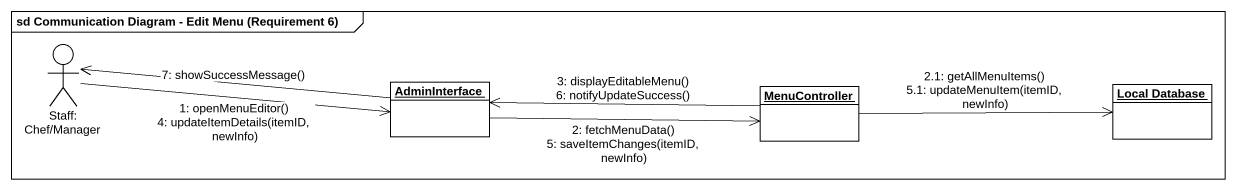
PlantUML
@startuml
mainframe sd Communication Diagram - Edit Menu (Requirement 6)
allowmixing
hide circle
hide empty members
actor "Staff: Chef/Manager" as Staff_Chef_Manager
object AdminInterface
object MenuController
object "Local Database" as Local_Database
Staff_Chef_Manager -right-> AdminInterface : 1: openMenuEditor()\n4: updateItemDetails(itemID, newInfo)
AdminInterface -right-> MenuController : 2: fetchMenuData()\n5: saveItemChanges(itemID, newInfo)
MenuController -right-> Local_Database : 2.1: getAllMenuItems()\n5.1: updateMenuItem(itemID, newInfo)
MenuController -left-> AdminInterface : 3: displayEditableMenu()\n6: notifyUpdateSuccess()
AdminInterface -left-> Staff_Chef_Manager : 7: showSuccessMessage()
@enduml
